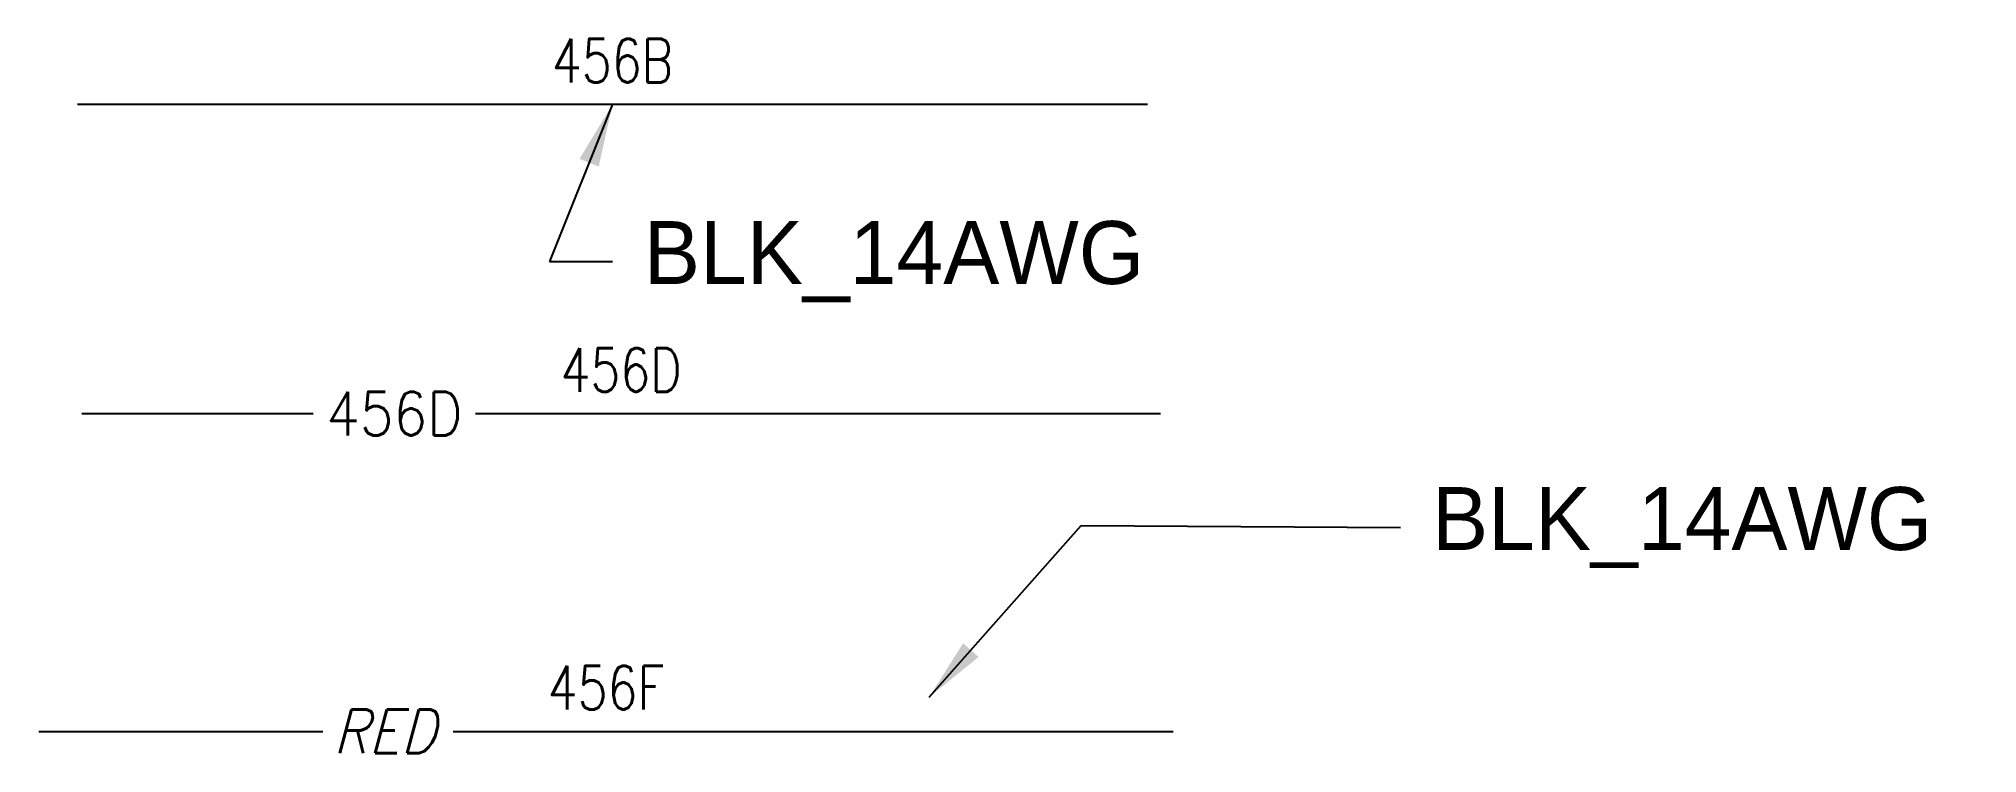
# Model space of a CAD drawing. Header units: inches. Extents: x -11.5 to -5.95, y -2.89 to -0.84.
import ezdxf
from ezdxf.enums import TextEntityAlignment as Align

# ---------------------------------------------------------------- set-up
doc = ezdxf.new("R2010")
doc.units = ezdxf.units.IN
doc.header["$MEASUREMENT"] = 0
for name, color, linetype in [('BLK_14AWG', 252, 'Continuous'), ('MISC', 7, 'Continuous'), ('SYMS', 7, 'Continuous'), ('WIRECOPY', 7, 'Continuous'), ('WIRENO', 7, 'Continuous')]:
    doc.layers.add(name, color=color, linetype=linetype)
doc.styles.add('WD', font='romans.shx')
doc.dimstyles.get("Standard").update_dxf_attribs({"dimtxt": 0.18, "dimasz": 0.18, "dimexe": 0.18, "dimexo": 0.0625, "dimgap": 0.09, "dimtad": 0, "dimtih": 1, "dimtoh": 1, "dimdec": 4, "dimzin": 0, "dimdsep": 46, "dimtxsty": 'Standard', "dimcen": 0.09, "dimadec": 0, "dimazin": 0, "dimtfac": 1, "dimtdec": 4, "dimtofl": 0, "dimtmove": 0, "dimatfit": 3, "dimfxl": 1, "dimtolj": 1, "dimtzin": 0, "dimarcsym": 0})

# ---------------------------------------------------------------- blocks, each defined once
blk = doc.blocks.new('WD_WNH')
at = {"linetype": 'Continuous', "style": 'WD', "width": 0.8}
blk.add_attdef('WIRENO', text='', height=0.125, dxfattribs=at).set_placement((0, 0.0625), align=Align.CENTER)
at = {"style": 'WD', "flags": 1}
for tag, p in [('W01USER', (0, 0.0781)), ('W02USER', (0, 0.0703)), ('W03USER', (0, 0.0625)), ('W04USER', (0, 0.0547)), ('W05USER', (0, 0.0469)), ('W06USER', (0, 0.0391)), ('W07USER', (0, 0.0312)), ('W08USER', (0, 0.0234)), ('W09USER', (0, 0.0156)), ('W10USER', (0, 0.0078))]:
    blk.add_attdef(tag, text='', height=0.005, dxfattribs=at).set_placement(p, align=Align.CENTER)
blk = doc.blocks.new('HT0_LGENERIC')
at = {"style": 'WD', "oblique": 15, "width": 0.9}
blk.add_attdef('COLOR', text='', height=0.125, dxfattribs=at).set_placement((0, 0), align=Align.MIDDLE_CENTER)
at = {"color": 7, "style": 'WD'}
for tag, p in [('X4_TINY_DOT_DONT_REMOVE', (-0.125, 0)), ('X1_TINY_DOT_DONT_REMOVE', (0.125, 0))]:
    blk.add_attdef(tag, p, '', height=0.0001, dxfattribs=at)
at = {"style": 'WD', "flags": 1}
for tag, p in [('X4TERM01', (-0.125, 0)), ('X1TERM01', (0.125, 0))]:
    blk.add_attdef(tag, p, '', height=0.01, dxfattribs=at)
blk = doc.blocks.new('HT0_WGENERIC')
at = {"style": 'WD', "width": 0.9}
blk.add_attdef('WIRENO', text='', height=0.125, dxfattribs=at).set_placement((0, 0), align=Align.MIDDLE_CENTER)
at = {"color": 7, "style": 'WD'}
for tag, p in [('X4_TINY_DOT_DONT_REMOVE', (-0.25, 0)), ('X1_TINY_DOT_DONT_REMOVE', (0.25, 0))]:
    blk.add_attdef(tag, p, '', height=0.0001, dxfattribs=at)
at = {"style": 'WD', "flags": 1}
for tag, p in [('X4TERM01', (-0.25, 0)), ('X1TERM01', (0.25, 0))]:
    blk.add_attdef(tag, p, '', height=0.01, dxfattribs=at)

msp = doc.modelspace()

# ---------------------------------------------------------------- linework, layer by layer
at = {"layer": 'BLK_14AWG'}
for p, q in [((-11.39, -1.0311), (-8.3279, -1.0311)), ((-11.3777, -1.9157), (-10.7155, -1.9157)), ((-10.2512, -1.9157), (-8.291, -1.9157)), ((-11.5007, -2.8249), (-10.6877, -2.8249)), ((-10.3152, -2.8249), (-8.2541, -2.8249))]:
    msp.add_line(p, q, dxfattribs=at)

# ---------------------------------------------------------------- block references
at = {"layer": 'SYMS'}
ref = msp.add_blockref('HT0_WGENERIC', (-10.4833, -1.9157), dxfattribs=at)
ref.add_attrib('X1_TINY_DOT_DONT_REMOVE', '.', (-10.2512, -1.9157), dxfattribs={"layer": 'MISC', "color": 7, "height": 0.0001, "style": 'WD'})
ref.add_attrib('X4_TINY_DOT_DONT_REMOVE', '.', (-10.7155, -1.9157), dxfattribs={"layer": 'MISC', "color": 7, "height": 0.0001, "style": 'WD'})
ref.add_attrib('WIRENO', '456D', dxfattribs={"layer": 'WIRECOPY', "height": 0.125, "style": 'WD', "width": 0.9}).set_placement((-10.4833, -1.9157), align=Align.MIDDLE_CENTER)
ref = msp.add_blockref('HT0_LGENERIC', (-10.5118, -2.8249), dxfattribs=at)
ref.add_attrib('X1_TINY_DOT_DONT_REMOVE', '.', (-10.3152, -2.8249), dxfattribs={"layer": 'MISC', "color": 7, "height": 0.0001, "style": 'WD'})
ref.add_attrib('X4_TINY_DOT_DONT_REMOVE', '.', (-10.6877, -2.8249), dxfattribs={"layer": 'MISC', "color": 7, "height": 0.0001, "style": 'WD'})
ref.add_attrib('COLOR', 'RED', dxfattribs={"layer": 'MISC', "height": 0.125, "style": 'WD', "oblique": 15, "width": 0.9}).set_placement((-10.5118, -2.8249), align=Align.MIDDLE_CENTER)
at = {"layer": 'WIRENO'}
ref = msp.add_blockref('WD_WNH', (-9.859, -1.0311), dxfattribs=at)
ref.add_attrib('WIRENO', '456B', dxfattribs={"linetype": 'Continuous', "height": 0.125, "style": 'WD', "width": 0.8}).set_placement((-9.859, -0.9686), align=Align.CENTER)
ref = msp.add_blockref('WD_WNH', (-9.8344, -1.9157), dxfattribs=at)
ref.add_attrib('WIRENO', '456D', dxfattribs={"linetype": 'Continuous', "height": 0.125, "style": 'WD', "width": 0.8}).set_placement((-9.8344, -1.8532), align=Align.CENTER)
ref = msp.add_blockref('WD_WNH', (-9.8774, -2.8249), dxfattribs=at)
ref.add_attrib('WIRENO', '456F', dxfattribs={"linetype": 'Continuous', "height": 0.125, "style": 'WD', "width": 0.8}).set_placement((-9.8774, -2.7624), align=Align.CENTER)

# ---------------------------------------------------------------- texts
at = {"layer": 'MISC', "char_height": 0.18, "attachment_point": 4}
for insert in [(-9.769, -1.4811), (-7.5137, -2.242)]:
    msp.add_mtext('\\A1;BLK_14AWG', dxfattribs=dict(at, insert=insert))

# ---------------------------------------------------------------- leaders
at = {"layer": 'SYMS', "annotation_type": 0, "has_hookline": 1, "hookline_direction": 0, "text_width": 1.56}
for points in [[(-9.859, -1.0311), (-10.039, -1.4811), (-9.859, -1.4811)], [(-8.9528, -2.727), (-8.5181, -2.2363), (-7.6037, -2.242)]]:
    msp.add_leader(points, dimstyle='Standard', dxfattribs=at)

doc.saveas('drawing.dxf')
